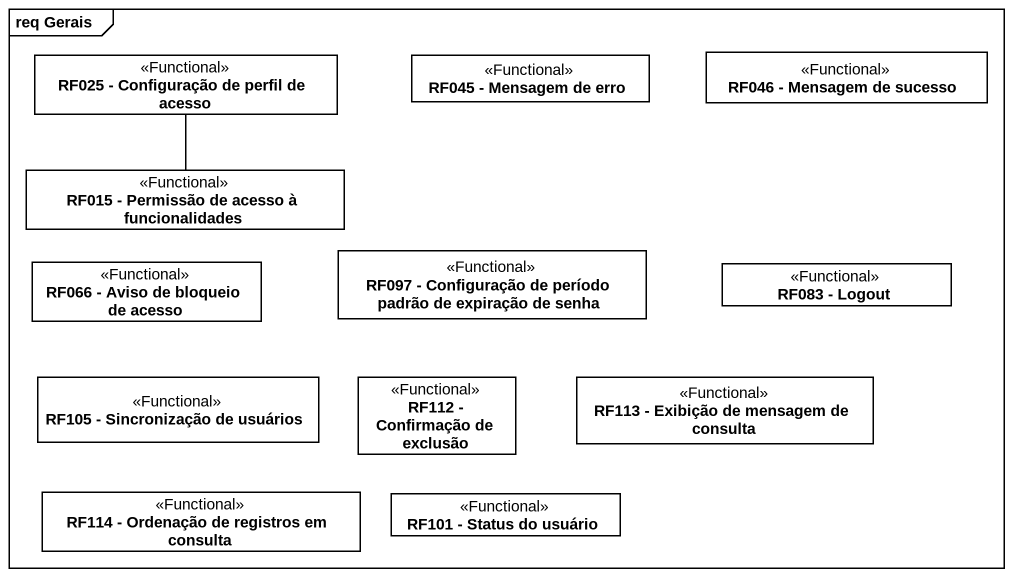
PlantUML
@startuml
mainframe req Gerais
hide circle
hide empty members
class "RF025 - Configuração de perfil de acesso" as RF025_Configuração_de <<Functional>>
class "RF045 - Mensagem de erro" as RF045_Mensagem_de_erro <<Functional>>
class "RF046 - Mensagem de sucesso" as RF046_Mensagem_de_sucesso <<Functional>>
class "RF015 - Permissão de acesso à funcionalidades" as RF015_Permissão_de_acesso_à <<Functional>>
class "RF066 - Aviso de bloqueio de acesso" as RF066_Aviso_de_bloqueio_de <<Functional>>
class "RF097 - Configuração de período padrão de expiração de senha" as RF097_Configuração_de <<Functional>>
class "RF083 - Logout" as RF083_Logout <<Functional>>
class "RF105 - Sincronização de usuários" as RF105_Sincronização_de <<Functional>>
class "RF112 - Confirmação de exclusão" as RF112_Confirmação_de <<Functional>>
class "RF113 - Exibição de mensagem de consulta" as RF113_Exibição_de_mensagem <<Functional>>
class "RF114 - Ordenação de registros em consulta" as RF114_Ordenação_de <<Functional>>
class "RF101 - Status do usuário" as RF101_Status_do_usuário <<Functional>>
RF015_Permissão_de_acesso_à -up- RF025_Configuração_de
@enduml
